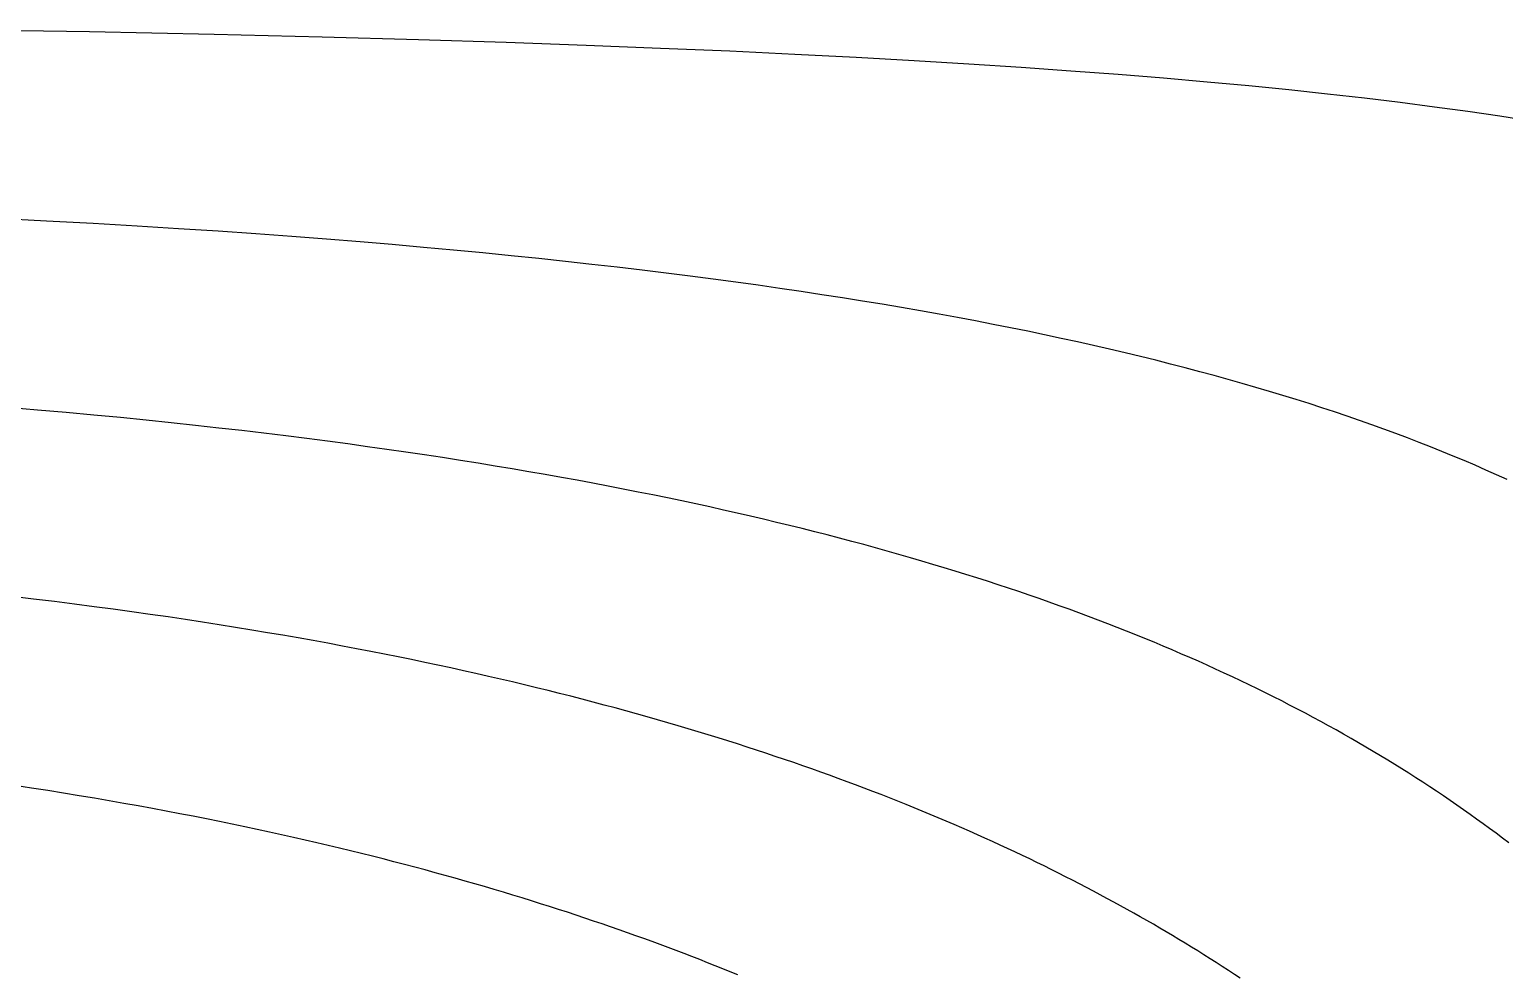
# Model space of a CAD drawing. Extents: x 2 to 198, y -170 to -3.
# Drawn here: x 122.85 to 167.02, y -31.1 to -2.79 of the extents above; entities that cross this region are included whole.
import ezdxf

# ---------------------------------------------------------------- set-up
doc = ezdxf.new("R2010")
doc.units = 0
doc.layers.add('MyLines', color=7, linetype='Continuous')

msp = doc.modelspace()

# ---------------------------------------------------------------- linework, layer by layer
at = {"layer": 'MyLines'}
for p, q in [((124.648, -2.866), (120.168, -2.792)), ((128.374, -2.943), (124.648, -2.866)), ((131.612, -3.021), (128.374, -2.943)), ((134.499, -3.102), (131.612, -3.021)), ((137.118, -3.185), (134.499, -3.102)), ((139.521, -3.269), (137.118, -3.185)), ((141.747, -3.357), (139.521, -3.269)), ((143.823, -3.446), (141.747, -3.357)), ((145.769, -3.538), (143.823, -3.446)), ((147.602, -3.632), (145.769, -3.538)), ((149.335, -3.729), (147.602, -3.632)), ((150.977, -3.829), (149.335, -3.729)), ((152.539, -3.931), (150.977, -3.829)), ((154.028, -4.036), (152.539, -3.931)), ((155.449, -4.143), (154.028, -4.036)), ((156.808, -4.254), (155.449, -4.143)), ((158.11, -4.367), (156.808, -4.254)), ((159.359, -4.484), (158.11, -4.367)), ((160.559, -4.603), (159.359, -4.484)), ((161.712, -4.726), (160.559, -4.603)), ((162.821, -4.852), (161.712, -4.726)), ((163.89, -4.981), (162.821, -4.852)), ((164.921, -5.114), (163.89, -4.981)), ((165.914, -5.251), (164.921, -5.114)), ((166.874, -5.391), (165.914, -5.251)), ((167.801, -5.534), (166.874, -5.391)), ((123.359, -8.529), (121.867, -8.454)), ((124.754, -8.605), (123.359, -8.529)), ((126.068, -8.682), (124.754, -8.605)), ((127.312, -8.759), (126.068, -8.682)), ((128.495, -8.837), (127.312, -8.759)), ((129.625, -8.915), (128.495, -8.837)), ((130.706, -8.994), (129.625, -8.915)), ((131.745, -9.074), (130.706, -8.994)), ((132.746, -9.155), (131.745, -9.074)), ((133.711, -9.236), (132.746, -9.155)), ((134.644, -9.318), (133.711, -9.236)), ((135.547, -9.401), (134.644, -9.318)), ((136.422, -9.485), (135.547, -9.401)), ((137.272, -9.569), (136.422, -9.485)), ((138.098, -9.654), (137.272, -9.569)), ((138.901, -9.74), (138.098, -9.654)), ((139.684, -9.827), (138.901, -9.74)), ((140.446, -9.914), (139.684, -9.827)), ((141.19, -10.002), (140.446, -9.914)), ((141.917, -10.091), (141.19, -10.002)), ((142.627, -10.181), (141.917, -10.091)), ((143.32, -10.271), (142.627, -10.181)), ((143.999, -10.362), (143.32, -10.271)), ((144.663, -10.455), (143.999, -10.362)), ((145.314, -10.547), (144.663, -10.455)), ((145.951, -10.641), (145.314, -10.547)), ((146.576, -10.736), (145.951, -10.641)), ((147.189, -10.831), (146.576, -10.736)), ((147.789, -10.928), (147.189, -10.831)), ((148.379, -11.025), (147.789, -10.928)), ((148.958, -11.123), (148.379, -11.025)), ((149.527, -11.222), (148.958, -11.123)), ((150.085, -11.321), (149.527, -11.222)), ((150.634, -11.422), (150.085, -11.321)), ((151.174, -11.523), (150.634, -11.422)), ((151.705, -11.626), (151.174, -11.523)), ((152.227, -11.729), (151.705, -11.626)), ((152.74, -11.833), (152.227, -11.729)), ((153.245, -11.939), (152.74, -11.833)), ((153.742, -12.045), (153.245, -11.939)), ((154.232, -12.152), (153.742, -12.045)), ((154.714, -12.26), (154.232, -12.152)), ((155.189, -12.369), (154.714, -12.26)), ((155.656, -12.479), (155.189, -12.369)), ((156.117, -12.59), (155.656, -12.479)), ((156.571, -12.702), (156.117, -12.59)), ((157.018, -12.815), (156.571, -12.702)), ((157.459, -12.928), (157.018, -12.815)), ((157.894, -13.043), (157.459, -12.928)), ((158.323, -13.159), (157.894, -13.043)), ((158.745, -13.276), (158.323, -13.159)), ((159.162, -13.394), (158.745, -13.276)), ((159.574, -13.513), (159.162, -13.394)), ((159.979, -13.633), (159.574, -13.513)), ((160.38, -13.755), (159.979, -13.633)), ((123.089, -14.192), (122.193, -14.117)), ((160.775, -13.877), (160.38, -13.755)), ((161.165, -14), (160.775, -13.877)), ((161.55, -14.125), (161.165, -14)), ((161.93, -14.25), (161.55, -14.125)), ((123.949, -14.268), (123.089, -14.192)), ((124.776, -14.344), (123.949, -14.268)), ((125.574, -14.42), (124.776, -14.344)), ((126.345, -14.497), (125.574, -14.42)), ((127.092, -14.574), (126.345, -14.497)), ((127.816, -14.652), (127.092, -14.574)), ((162.305, -14.377), (161.93, -14.25)), ((162.675, -14.505), (162.305, -14.377)), ((163.041, -14.634), (162.675, -14.505)), ((128.519, -14.73), (127.816, -14.652)), ((129.204, -14.809), (128.519, -14.73)), ((129.87, -14.888), (129.204, -14.809)), ((130.52, -14.967), (129.87, -14.888)), ((131.153, -15.047), (130.52, -14.967)), ((163.402, -14.764), (163.041, -14.634)), ((163.759, -14.895), (163.402, -14.764)), ((164.111, -15.027), (163.759, -14.895)), ((131.772, -15.127), (131.153, -15.047)), ((132.378, -15.208), (131.772, -15.127)), ((132.969, -15.289), (132.378, -15.208)), ((133.549, -15.371), (132.969, -15.289)), ((134.116, -15.453), (133.549, -15.371)), ((134.673, -15.535), (134.116, -15.453)), ((164.459, -15.161), (164.111, -15.027)), ((164.803, -15.296), (164.459, -15.161)), ((165.142, -15.432), (164.803, -15.296)), ((165.478, -15.569), (165.142, -15.432)), ((135.218, -15.618), (134.673, -15.535)), ((135.754, -15.701), (135.218, -15.618)), ((136.279, -15.785), (135.754, -15.701)), ((136.796, -15.869), (136.279, -15.785)), ((137.303, -15.954), (136.796, -15.869)), ((165.809, -15.707), (165.478, -15.569)), ((166.137, -15.847), (165.809, -15.707)), ((166.461, -15.988), (166.137, -15.847)), ((137.801, -16.039), (137.303, -15.954)), ((138.292, -16.124), (137.801, -16.039)), ((138.774, -16.21), (138.292, -16.124)), ((139.249, -16.297), (138.774, -16.21)), ((139.716, -16.384), (139.249, -16.297)), ((166.781, -16.13), (166.461, -15.988)), ((167.097, -16.273), (166.781, -16.13)), ((140.177, -16.471), (139.716, -16.384)), ((140.63, -16.559), (140.177, -16.471)), ((141.077, -16.647), (140.63, -16.559)), ((141.517, -16.736), (141.077, -16.647)), ((141.951, -16.825), (141.517, -16.736)), ((142.379, -16.915), (141.951, -16.825)), ((142.801, -17.005), (142.379, -16.915)), ((143.218, -17.096), (142.801, -17.005)), ((143.629, -17.187), (143.218, -17.096)), ((144.035, -17.279), (143.629, -17.187)), ((144.435, -17.371), (144.035, -17.279)), ((144.831, -17.464), (144.435, -17.371)), ((145.221, -17.557), (144.831, -17.464)), ((145.607, -17.65), (145.221, -17.557)), ((145.988, -17.745), (145.607, -17.65)), ((146.365, -17.839), (145.988, -17.745)), ((146.737, -17.934), (146.365, -17.839)), ((147.104, -18.03), (146.737, -17.934)), ((147.468, -18.126), (147.104, -18.03)), ((147.827, -18.223), (147.468, -18.126)), ((148.183, -18.32), (147.827, -18.223)), ((148.534, -18.418), (148.183, -18.32)), ((148.882, -18.516), (148.534, -18.418)), ((149.226, -18.615), (148.882, -18.516)), ((149.566, -18.714), (149.226, -18.615)), ((149.902, -18.814), (149.566, -18.714)), ((150.235, -18.914), (149.902, -18.814)), ((150.565, -19.015), (150.235, -18.914)), ((150.891, -19.116), (150.565, -19.015)), ((151.214, -19.218), (150.891, -19.116)), ((151.533, -19.321), (151.214, -19.218)), ((151.85, -19.424), (151.533, -19.321)), ((152.163, -19.528), (151.85, -19.424)), ((122.972, -19.855), (122.332, -19.779)), ((123.593, -19.93), (122.972, -19.855)), ((152.473, -19.632), (152.163, -19.528)), ((152.78, -19.736), (152.473, -19.632)), ((153.085, -19.842), (152.78, -19.736)), ((153.386, -19.947), (153.085, -19.842)), ((124.197, -20.006), (123.593, -19.93)), ((124.785, -20.082), (124.197, -20.006)), ((125.358, -20.159), (124.785, -20.082)), ((125.917, -20.236), (125.358, -20.159)), ((126.463, -20.313), (125.917, -20.236)), ((126.996, -20.39), (126.463, -20.313)), ((153.684, -20.054), (153.386, -19.947)), ((153.98, -20.161), (153.684, -20.054)), ((154.273, -20.268), (153.98, -20.161)), ((154.563, -20.376), (154.273, -20.268)), ((127.518, -20.468), (126.996, -20.39)), ((128.029, -20.546), (127.518, -20.468)), ((128.53, -20.624), (128.029, -20.546)), ((129.021, -20.703), (128.53, -20.624)), ((129.502, -20.782), (129.021, -20.703)), ((154.851, -20.485), (154.563, -20.376)), ((155.136, -20.594), (154.851, -20.485)), ((155.418, -20.704), (155.136, -20.594)), ((155.698, -20.815), (155.418, -20.704)), ((129.975, -20.861), (129.502, -20.782)), ((130.439, -20.94), (129.975, -20.861)), ((130.895, -21.02), (130.439, -20.94)), ((131.343, -21.1), (130.895, -21.02)), ((131.784, -21.18), (131.343, -21.1)), ((132.218, -21.261), (131.784, -21.18)), ((155.975, -20.926), (155.698, -20.815)), ((156.25, -21.037), (155.975, -20.926)), ((156.523, -21.149), (156.25, -21.037)), ((156.793, -21.262), (156.523, -21.149)), ((132.645, -21.342), (132.218, -21.261)), ((133.065, -21.423), (132.645, -21.342)), ((133.479, -21.505), (133.065, -21.423)), ((133.887, -21.587), (133.479, -21.505)), ((134.289, -21.669), (133.887, -21.587)), ((157.061, -21.376), (156.793, -21.262)), ((157.326, -21.49), (157.061, -21.376)), ((157.589, -21.604), (157.326, -21.49)), ((157.85, -21.719), (157.589, -21.604)), ((134.685, -21.752), (134.289, -21.669)), ((135.076, -21.835), (134.685, -21.752)), ((135.462, -21.918), (135.076, -21.835)), ((135.842, -22.001), (135.462, -21.918)), ((136.218, -22.085), (135.842, -22.001)), ((158.109, -21.835), (157.85, -21.719)), ((158.365, -21.952), (158.109, -21.835)), ((158.62, -22.069), (158.365, -21.952)), ((158.872, -22.187), (158.62, -22.069)), ((136.589, -22.169), (136.218, -22.085)), ((136.955, -22.254), (136.589, -22.169)), ((137.316, -22.338), (136.955, -22.254)), ((137.673, -22.424), (137.316, -22.338)), ((138.026, -22.509), (137.673, -22.424)), ((138.375, -22.595), (138.026, -22.509)), ((159.123, -22.305), (158.872, -22.187)), ((159.371, -22.424), (159.123, -22.305)), ((159.617, -22.543), (159.371, -22.424)), ((138.72, -22.681), (138.375, -22.595)), ((139.06, -22.767), (138.72, -22.681)), ((139.397, -22.854), (139.06, -22.767)), ((139.73, -22.941), (139.397, -22.854)), ((140.06, -23.028), (139.73, -22.941)), ((159.861, -22.664), (159.617, -22.543)), ((160.103, -22.784), (159.861, -22.664)), ((160.344, -22.906), (160.103, -22.784)), ((160.582, -23.028), (160.344, -22.906)), ((140.386, -23.116), (140.06, -23.028)), ((140.709, -23.204), (140.386, -23.116)), ((141.028, -23.293), (140.709, -23.204)), ((141.344, -23.381), (141.028, -23.293)), ((141.656, -23.47), (141.344, -23.381)), ((160.819, -23.151), (160.582, -23.028)), ((161.053, -23.274), (160.819, -23.151)), ((161.286, -23.399), (161.053, -23.274)), ((161.517, -23.523), (161.286, -23.399)), ((141.966, -23.56), (141.656, -23.47)), ((142.272, -23.65), (141.966, -23.56)), ((142.576, -23.74), (142.272, -23.65)), ((142.876, -23.83), (142.576, -23.74)), ((143.174, -23.921), (142.876, -23.83)), ((161.746, -23.649), (161.517, -23.523)), ((161.974, -23.775), (161.746, -23.649)), ((162.199, -23.902), (161.974, -23.775)), ((143.469, -24.012), (143.174, -23.921)), ((143.761, -24.103), (143.469, -24.012)), ((144.05, -24.195), (143.761, -24.103)), ((144.337, -24.287), (144.05, -24.195)), ((144.621, -24.38), (144.337, -24.287)), ((162.423, -24.029), (162.199, -23.902)), ((162.646, -24.157), (162.423, -24.029)), ((162.866, -24.286), (162.646, -24.157)), ((163.085, -24.416), (162.866, -24.286)), ((144.902, -24.473), (144.621, -24.38)), ((145.181, -24.566), (144.902, -24.473)), ((145.458, -24.66), (145.181, -24.566)), ((145.732, -24.754), (145.458, -24.66)), ((163.302, -24.546), (163.085, -24.416)), ((163.518, -24.677), (163.302, -24.546)), ((163.732, -24.809), (163.518, -24.677)), ((146.004, -24.848), (145.732, -24.754)), ((146.273, -24.943), (146.004, -24.848)), ((146.541, -25.038), (146.273, -24.943)), ((146.805, -25.133), (146.541, -25.038)), ((147.068, -25.229), (146.805, -25.133)), ((163.945, -24.941), (163.732, -24.809)), ((164.155, -25.074), (163.945, -24.941)), ((164.365, -25.208), (164.155, -25.074)), ((122.907, -25.517), (122.409, -25.442)), ((123.393, -25.593), (122.907, -25.517)), ((123.869, -25.669), (123.393, -25.593)), ((147.329, -25.325), (147.068, -25.229)), ((147.587, -25.421), (147.329, -25.325)), ((147.844, -25.518), (147.587, -25.421)), ((148.098, -25.615), (147.844, -25.518)), ((148.35, -25.713), (148.098, -25.615)), ((164.573, -25.342), (164.365, -25.208)), ((164.779, -25.477), (164.573, -25.342)), ((164.984, -25.613), (164.779, -25.477)), ((165.187, -25.75), (164.984, -25.613)), ((124.334, -25.745), (123.869, -25.669)), ((124.79, -25.821), (124.334, -25.745)), ((125.237, -25.898), (124.79, -25.821)), ((125.676, -25.974), (125.237, -25.898)), ((126.106, -26.051), (125.676, -25.974)), ((126.528, -26.129), (126.106, -26.051)), ((148.601, -25.811), (148.35, -25.713)), ((148.849, -25.909), (148.601, -25.811)), ((149.095, -26.008), (148.849, -25.909)), ((149.34, -26.107), (149.095, -26.008)), ((165.389, -25.887), (165.187, -25.75)), ((165.589, -26.025), (165.389, -25.887)), ((165.788, -26.164), (165.589, -26.025)), ((126.943, -26.206), (126.528, -26.129)), ((127.351, -26.284), (126.943, -26.206)), ((127.753, -26.361), (127.351, -26.284)), ((128.147, -26.44), (127.753, -26.361)), ((128.536, -26.518), (128.147, -26.44)), ((149.582, -26.206), (149.34, -26.107)), ((149.823, -26.306), (149.582, -26.206)), ((150.062, -26.407), (149.823, -26.306)), ((150.299, -26.507), (150.062, -26.407)), ((165.986, -26.303), (165.788, -26.164)), ((166.182, -26.444), (165.986, -26.303)), ((166.377, -26.585), (166.182, -26.444)), ((128.919, -26.597), (128.536, -26.518)), ((129.295, -26.675), (128.919, -26.597)), ((129.667, -26.754), (129.295, -26.675)), ((130.033, -26.834), (129.667, -26.754)), ((130.394, -26.913), (130.033, -26.834)), ((130.75, -26.993), (130.394, -26.913)), ((150.535, -26.608), (150.299, -26.507)), ((150.769, -26.709), (150.535, -26.608)), ((151.001, -26.811), (150.769, -26.709)), ((151.231, -26.913), (151.001, -26.811)), ((151.46, -27.016), (151.231, -26.913)), ((166.57, -26.726), (166.377, -26.585)), ((166.762, -26.869), (166.57, -26.726)), ((166.953, -27.012), (166.762, -26.869)), ((131.102, -27.073), (130.75, -26.993)), ((131.448, -27.153), (131.102, -27.073)), ((131.791, -27.234), (131.448, -27.153)), ((132.129, -27.314), (131.791, -27.234)), ((132.462, -27.395), (132.129, -27.314)), ((151.687, -27.119), (151.46, -27.016)), ((151.912, -27.222), (151.687, -27.119)), ((152.136, -27.326), (151.912, -27.222)), ((152.358, -27.43), (152.136, -27.326)), ((167.142, -27.156), (166.953, -27.012)), ((132.792, -27.476), (132.462, -27.395)), ((133.118, -27.558), (132.792, -27.476)), ((133.44, -27.639), (133.118, -27.558)), ((133.758, -27.721), (133.44, -27.639)), ((134.073, -27.803), (133.758, -27.721)), ((134.384, -27.886), (134.073, -27.803)), ((152.579, -27.534), (152.358, -27.43)), ((152.798, -27.639), (152.579, -27.534)), ((153.016, -27.745), (152.798, -27.639)), ((153.232, -27.85), (153.016, -27.745)), ((134.692, -27.968), (134.384, -27.886)), ((134.997, -28.051), (134.692, -27.968)), ((135.298, -28.134), (134.997, -28.051)), ((135.596, -28.218), (135.298, -28.134)), ((135.891, -28.301), (135.596, -28.218)), ((153.446, -27.956), (153.232, -27.85)), ((153.66, -28.063), (153.446, -27.956)), ((153.871, -28.17), (153.66, -28.063)), ((154.082, -28.277), (153.871, -28.17)), ((136.184, -28.385), (135.891, -28.301)), ((136.473, -28.469), (136.184, -28.385)), ((136.759, -28.554), (136.473, -28.469)), ((137.043, -28.638), (136.759, -28.554)), ((137.324, -28.723), (137.043, -28.638)), ((154.291, -28.385), (154.082, -28.277)), ((154.498, -28.493), (154.291, -28.385)), ((154.705, -28.601), (154.498, -28.493)), ((154.91, -28.71), (154.705, -28.601)), ((137.602, -28.808), (137.324, -28.723)), ((137.877, -28.894), (137.602, -28.808)), ((138.15, -28.979), (137.877, -28.894)), ((138.421, -29.065), (138.15, -28.979)), ((138.689, -29.151), (138.421, -29.065)), ((155.113, -28.82), (154.91, -28.71)), ((155.315, -28.93), (155.113, -28.82)), ((155.516, -29.04), (155.315, -28.93)), ((155.716, -29.15), (155.516, -29.04)), ((155.914, -29.261), (155.716, -29.15)), ((138.955, -29.238), (138.689, -29.151)), ((139.218, -29.324), (138.955, -29.238)), ((139.479, -29.411), (139.218, -29.324)), ((139.738, -29.498), (139.479, -29.411)), ((139.995, -29.586), (139.738, -29.498)), ((140.249, -29.673), (139.995, -29.586)), ((156.111, -29.373), (155.914, -29.261)), ((156.307, -29.485), (156.111, -29.373)), ((156.502, -29.597), (156.307, -29.485)), ((140.502, -29.761), (140.249, -29.673)), ((140.752, -29.849), (140.502, -29.761)), ((141.001, -29.938), (140.752, -29.849)), ((141.247, -30.027), (141.001, -29.938)), ((141.491, -30.116), (141.247, -30.027)), ((156.695, -29.71), (156.502, -29.597)), ((156.888, -29.823), (156.695, -29.71)), ((157.079, -29.937), (156.888, -29.823)), ((157.269, -30.051), (157.079, -29.937)), ((141.734, -30.205), (141.491, -30.116)), ((141.974, -30.294), (141.734, -30.205)), ((142.213, -30.384), (141.974, -30.294)), ((142.45, -30.474), (142.213, -30.384)), ((142.685, -30.564), (142.45, -30.474)), ((157.457, -30.165), (157.269, -30.051)), ((157.645, -30.28), (157.457, -30.165)), ((157.831, -30.396), (157.645, -30.28)), ((158.017, -30.511), (157.831, -30.396)), ((142.918, -30.655), (142.685, -30.564)), ((143.149, -30.746), (142.918, -30.655)), ((143.379, -30.837), (143.149, -30.746)), ((143.607, -30.928), (143.379, -30.837)), ((158.201, -30.628), (158.017, -30.511)), ((158.384, -30.744), (158.201, -30.628)), ((158.566, -30.861), (158.384, -30.744)), ((158.747, -30.979), (158.566, -30.861)), ((143.834, -31.02), (143.607, -30.928)), ((144.059, -31.112), (143.834, -31.02)), ((158.927, -31.097), (158.747, -30.979)), ((159.105, -31.215), (158.927, -31.097))]:
    msp.add_line(p, q, dxfattribs=at)

doc.saveas('drawing.dxf')
